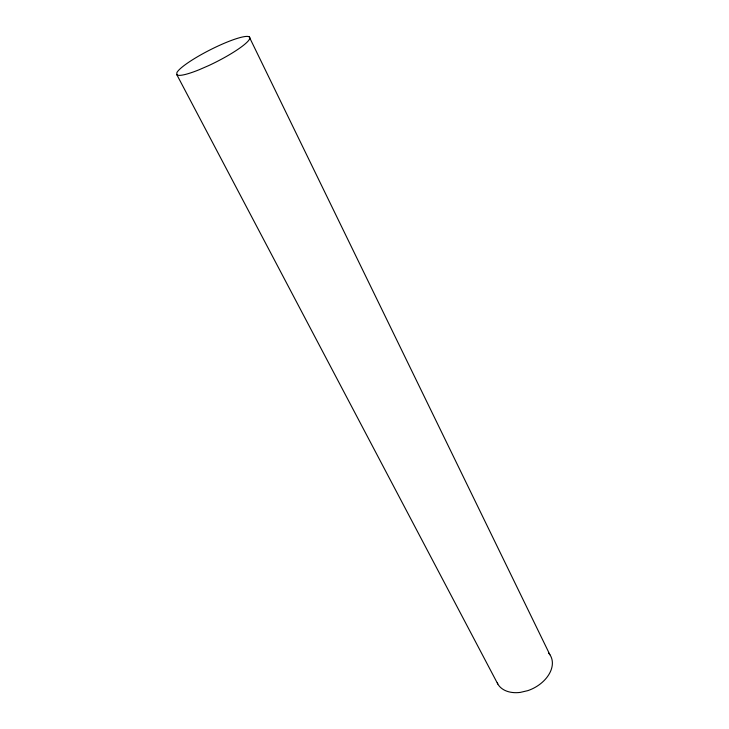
<?xml version="1.0" encoding="UTF-8"?>
<svg xmlns="http://www.w3.org/2000/svg" width="729" height="729" viewBox="0 0 729 729"><rect width="100%" height="100%" fill="white"/><g stroke="black" fill="none" stroke-linecap="round" stroke-linejoin="round"><path stroke-width="1.09" d="M176.764 74.577L176.919 72.535A40.952 6.761 -26.9 0 1 218.244 45.936A40.952 6.761 -26.9 0 1 249.528 39.093A40.952 6.761 -26.9 0 1 208.713 65.583L199.181 69.729A40.952 6.761 -26.9 0 1 176.764 74.577L497.789 684.002A29.925 20.74 -26.9 0 0 520.315 692.395L527.86 690.627A29.925 20.74 -26.9 0 0 548.545 652.993M249.263 36.915L549.894 654.715M497.315 682.672L497.789 684.002"/></g></svg>
